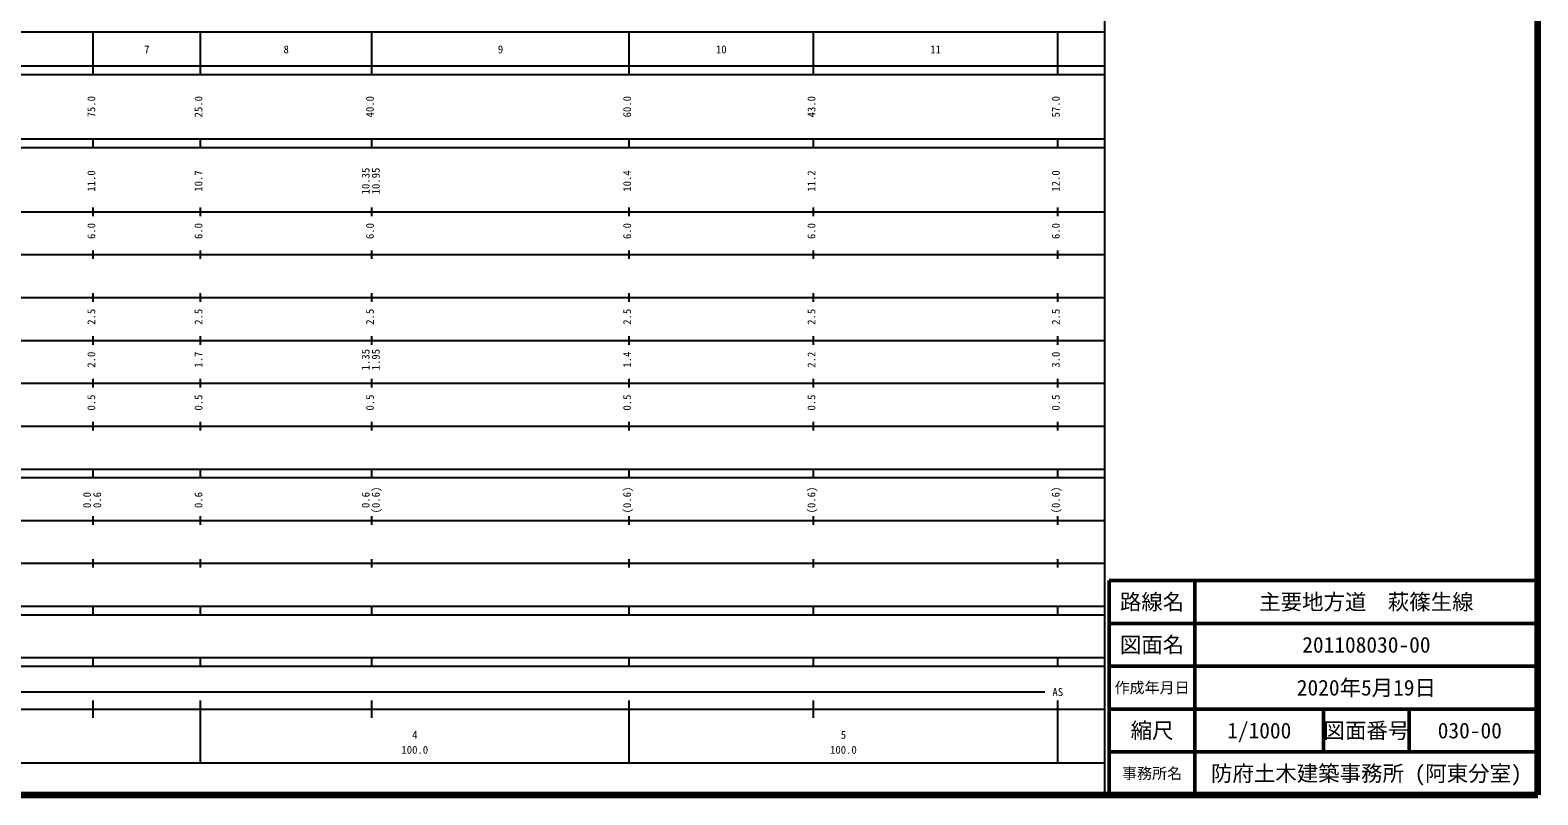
# Model space of a CAD drawing. Units: millimetres on the paper, enlarged 1000 times. Extents: x 40000 to 680000, y 20000 to 380000.
# Drawn here: x 328267 to 680000, y 20000 to 198357 of the extents above; entities that cross this region are included whole.
import ezdxf
from ezdxf.enums import TextEntityAlignment as Align

# ---------------------------------------------------------------- set-up
doc = ezdxf.new("R2010")
doc.units = ezdxf.units.MM
doc.header["$LTSCALE"] = 1000
for name, color, linetype, lineweight in [('M-TTL', 2, 'Continuous', 140), ('M-TTL-BAND', 7, 'Continuous', 25), ('M-TTL-FRAM', 2, 'Continuous', 50), ('M-TTL-LINE', 7, 'Continuous', 50)]:
    doc.layers.add(name, color=color, linetype=linetype, lineweight=lineweight)
doc.layers.add('M-TTL-TXT', color=7, linetype='Continuous')
doc.styles.add('ＭＳ ゴシック', font='')
doc.styles.get('ＭＳ ゴシック').set_extended_font_data('MS Gothic')

msp = doc.modelspace()

# ---------------------------------------------------------------- linework, layer by layer
at = {"layer": 'M-TTL'}
for p, q in [((680000, 20000), (680000, 380000)), ((40000, 20000), (680000, 20000))]:
    msp.add_line(p, q, dxfattribs=at)
at = {"layer": 'M-TTL-BAND'}
for p, q in [((579000, 20000), (579000, 370000)), ((68000, 198000), (579000, 198000)), ((343000, 188000), (343000, 198000)), ((368000, 188000), (368000, 198000)), ((408000, 188000), (408000, 198000)), ((468000, 188000), (468000, 198000)), ((511000, 188000), (511000, 198000)), ((568000, 188000), (568000, 198000)), ((40000, 190000), (579000, 190000)), ((40000, 188000), (579000, 188000)), ((40000, 173000), (579000, 173000)), ((343000, 171000), (343000, 173000)), ((368000, 171000), (368000, 173000)), ((408000, 171000), (408000, 173000)), ((468000, 171000), (468000, 173000)), ((511000, 171000), (511000, 173000)), ((568000, 171000), (568000, 173000)), ((40000, 171000), (579000, 171000)), ((40000, 156000), (579000, 156000)), ((343000, 155000), (343000, 157000)), ((368000, 155000), (368000, 157000)), ((408000, 155000), (408000, 157000)), ((468000, 155000), (468000, 157000)), ((511000, 155000), (511000, 157000)), ((568000, 155000), (568000, 157000)), ((46000, 146000), (579000, 146000)), ((343000, 145000), (343000, 147000)), ((368000, 145000), (368000, 147000)), ((408000, 145000), (408000, 147000)), ((468000, 145000), (468000, 147000)), ((511000, 145000), (511000, 147000)), ((568000, 145000), (568000, 147000)), ((52000, 136000), (579000, 136000)), ((343000, 135000), (343000, 137000)), ((368000, 135000), (368000, 137000)), ((408000, 135000), (408000, 137000)), ((468000, 135000), (468000, 137000)), ((511000, 135000), (511000, 137000)), ((568000, 135000), (568000, 137000)), ((343000, 125000), (343000, 127000)), ((368000, 125000), (368000, 127000)), ((408000, 125000), (408000, 127000)), ((468000, 125000), (468000, 127000)), ((511000, 125000), (511000, 127000)), ((568000, 125000), (568000, 127000)), ((46000, 126000), (579000, 126000)), ((343000, 115000), (343000, 117000)), ((368000, 115000), (368000, 117000)), ((408000, 115000), (408000, 117000)), ((468000, 115000), (468000, 117000)), ((511000, 115000), (511000, 117000)), ((568000, 115000), (568000, 117000)), ((52000, 116000), (579000, 116000)), ((46000, 106000), (579000, 106000)), ((343000, 105000), (343000, 107000)), ((368000, 105000), (368000, 107000)), ((408000, 105000), (408000, 107000)), ((468000, 105000), (468000, 107000)), ((511000, 105000), (511000, 107000)), ((568000, 105000), (568000, 107000)), ((40000, 96000), (579000, 96000)), ((343000, 94000), (343000, 96000)), ((368000, 94000), (368000, 96000)), ((408000, 94000), (408000, 96000)), ((468000, 94000), (468000, 96000)), ((511000, 94000), (511000, 96000)), ((568000, 94000), (568000, 96000)), ((40000, 94000), (579000, 94000)), ((343000, 83000), (343000, 85000)), ((368000, 83000), (368000, 85000)), ((408000, 83000), (408000, 85000)), ((468000, 83000), (468000, 85000)), ((511000, 83000), (511000, 85000)), ((568000, 83000), (568000, 85000)), ((49000, 84000), (579000, 84000)), ((40000, 74000), (579000, 74000)), ((343000, 73000), (343000, 75000)), ((368000, 73000), (368000, 75000)), ((408000, 73000), (408000, 75000)), ((468000, 73000), (468000, 75000)), ((511000, 73000), (511000, 75000)), ((568000, 73000), (568000, 75000)), ((40000, 64000), (579000, 64000)), ((343000, 62000), (343000, 64000)), ((368000, 62000), (368000, 64000)), ((408000, 62000), (408000, 64000)), ((468000, 62000), (468000, 64000)), ((511000, 62000), (511000, 64000)), ((568000, 62000), (568000, 64000)), ((40000, 62000), (579000, 62000)), ((40000, 52000), (579000, 52000)), ((40000, 50000), (579000, 50000)), ((343000, 50000), (343000, 52000)), ((368000, 50000), (368000, 52000)), ((408000, 50000), (408000, 52000)), ((468000, 50000), (468000, 52000)), ((511000, 50000), (511000, 52000)), ((568000, 50000), (568000, 52000)), ((71000, 44000), (565000, 44000)), ((40000, 40000), (579000, 40000)), ((343000, 38000), (343000, 42000)), ((368000, 27500), (368000, 42000)), ((408000, 38000), (408000, 42000)), ((468000, 27500), (468000, 42000)), ((511000, 38000), (511000, 42000)), ((568000, 27500), (568000, 42000)), ((68000, 27500), (579000, 27500))]:
    msp.add_line(p, q, dxfattribs=at)
at = {"layer": 'M-TTL-FRAM'}
for p, q in [((680000, 70000), (580000, 70000)), ((580000, 70000), (580000, 20000))]:
    msp.add_line(p, q, dxfattribs=at)
at = {"layer": 'M-TTL-LINE'}
for p, q in [((600000, 70000), (600000, 20000)), ((680000, 60000), (580000, 60000)), ((680000, 50000), (580000, 50000)), ((680000, 40000), (580000, 40000)), ((630000, 40000), (630000, 30000)), ((650000, 40000), (650000, 30000)), ((680000, 30000), (580000, 30000))]:
    msp.add_line(p, q, dxfattribs=at)

# ---------------------------------------------------------------- texts
at = {"layer": 'M-TTL-BAND', "style": 'ＭＳ ゴシック'}
for s, p in [('7', (355500, 192405)), ('8', (388000, 192405)), ('9', (438000, 192405)), ('10', (489500, 192405)), ('11', (539500, 192405)), ('AS', (568000, 42500)), ('4', (418000, 32523)), ('5', (518000, 32523)), ('100.0', (418000, 29033)), ('100.0', (518000, 29033))]:
    msp.add_text(s, height=1833, dxfattribs=at).set_placement(p, align=Align.BOTTOM_CENTER)
for s, p in [('75.0', (344000, 180500)), ('25.0', (369000, 180500)), ('40.0', (409000, 180500)), ('60.0', (469000, 180500)), ('43.0', (512000, 180500)), ('57.0', (569000, 180500)), ('11.0', (344000, 163174)), ('10.7', (369000, 163174)), ('10.35', (408000, 163174)), ('10.95', (410370, 163174)), ('10.4', (469000, 163174)), ('11.2', (512000, 163174)), ('12.0', (569000, 163174)), ('6.0', (344000, 151500)), ('6.0', (369000, 151500)), ('6.0', (409000, 151500)), ('6.0', (469000, 151500)), ('6.0', (512000, 151500)), ('6.0', (569000, 151500)), ('2.5', (344000, 131500)), ('2.5', (369000, 131500)), ('2.5', (409000, 131500)), ('2.5', (469000, 131500)), ('2.5', (512000, 131500)), ('2.5', (569000, 131500)), ('2.0', (344000, 121500)), ('1.7', (369000, 121500)), ('1.35', (408000, 121500)), ('1.95', (410370, 121500)), ('1.4', (469000, 121500)), ('2.2', (512000, 121500)), ('3.0', (569000, 121500)), ('0.5', (344000, 111500)), ('0.5', (369000, 111500)), ('0.5', (409000, 111500)), ('0.5', (469000, 111500)), ('0.5', (512000, 111500)), ('0.5', (569000, 111500)), ('(0.6)', (410370, 88764)), ('(0.6)', (469000, 88764)), ('(0.6)', (512000, 88764)), ('(0.6)', (569000, 88764)), ('0.0', (343000, 88764)), ('0.6', (345370, 88764)), ('0.6', (369000, 88764)), ('0.6', (408000, 88764))]:
    msp.add_text(s, height=1833, rotation=90, dxfattribs=at).set_placement(p, align=Align.BOTTOM_CENTER)
at = {"layer": 'M-TTL-TXT', "style": 'ＭＳ ゴシック'}
for s, height, p in [('路線名', 3666, (590000, 65000)), ('路線名', 3666, (590000, 65000)), ('主要地方道\u3000萩篠生線', 3666, (640000, 65000)), ('図面名', 3666, (590000, 55000)), ('図面名', 3666, (590000, 55000)), ('201108030-00', 3666, (640000, 55000)), ('作成年月日', 2566, (590000, 45000)), ('作成年月日', 2566, (590000, 45000)), ('2020年5月19日', 3666, (640000, 45000)), ('縮尺', 3666, (590000, 35000)), ('縮尺', 3666, (590000, 35000)), ('1/1000', 3666, (615000, 35000)), ('図面番号', 3666, (640000, 35000)), ('図面番号', 3666, (640000, 35000)), ('030-00', 3666, (664125, 35000)), ('事務所名', 2566, (590000, 25000)), ('事務所名', 2566, (590000, 25000)), ('防府土木建築事務所 (阿東分室)', 3666, (640000, 25000))]:
    msp.add_text(s, height=height, dxfattribs=at).set_placement(p, align=Align.MIDDLE_CENTER)

doc.saveas('drawing.dxf')
